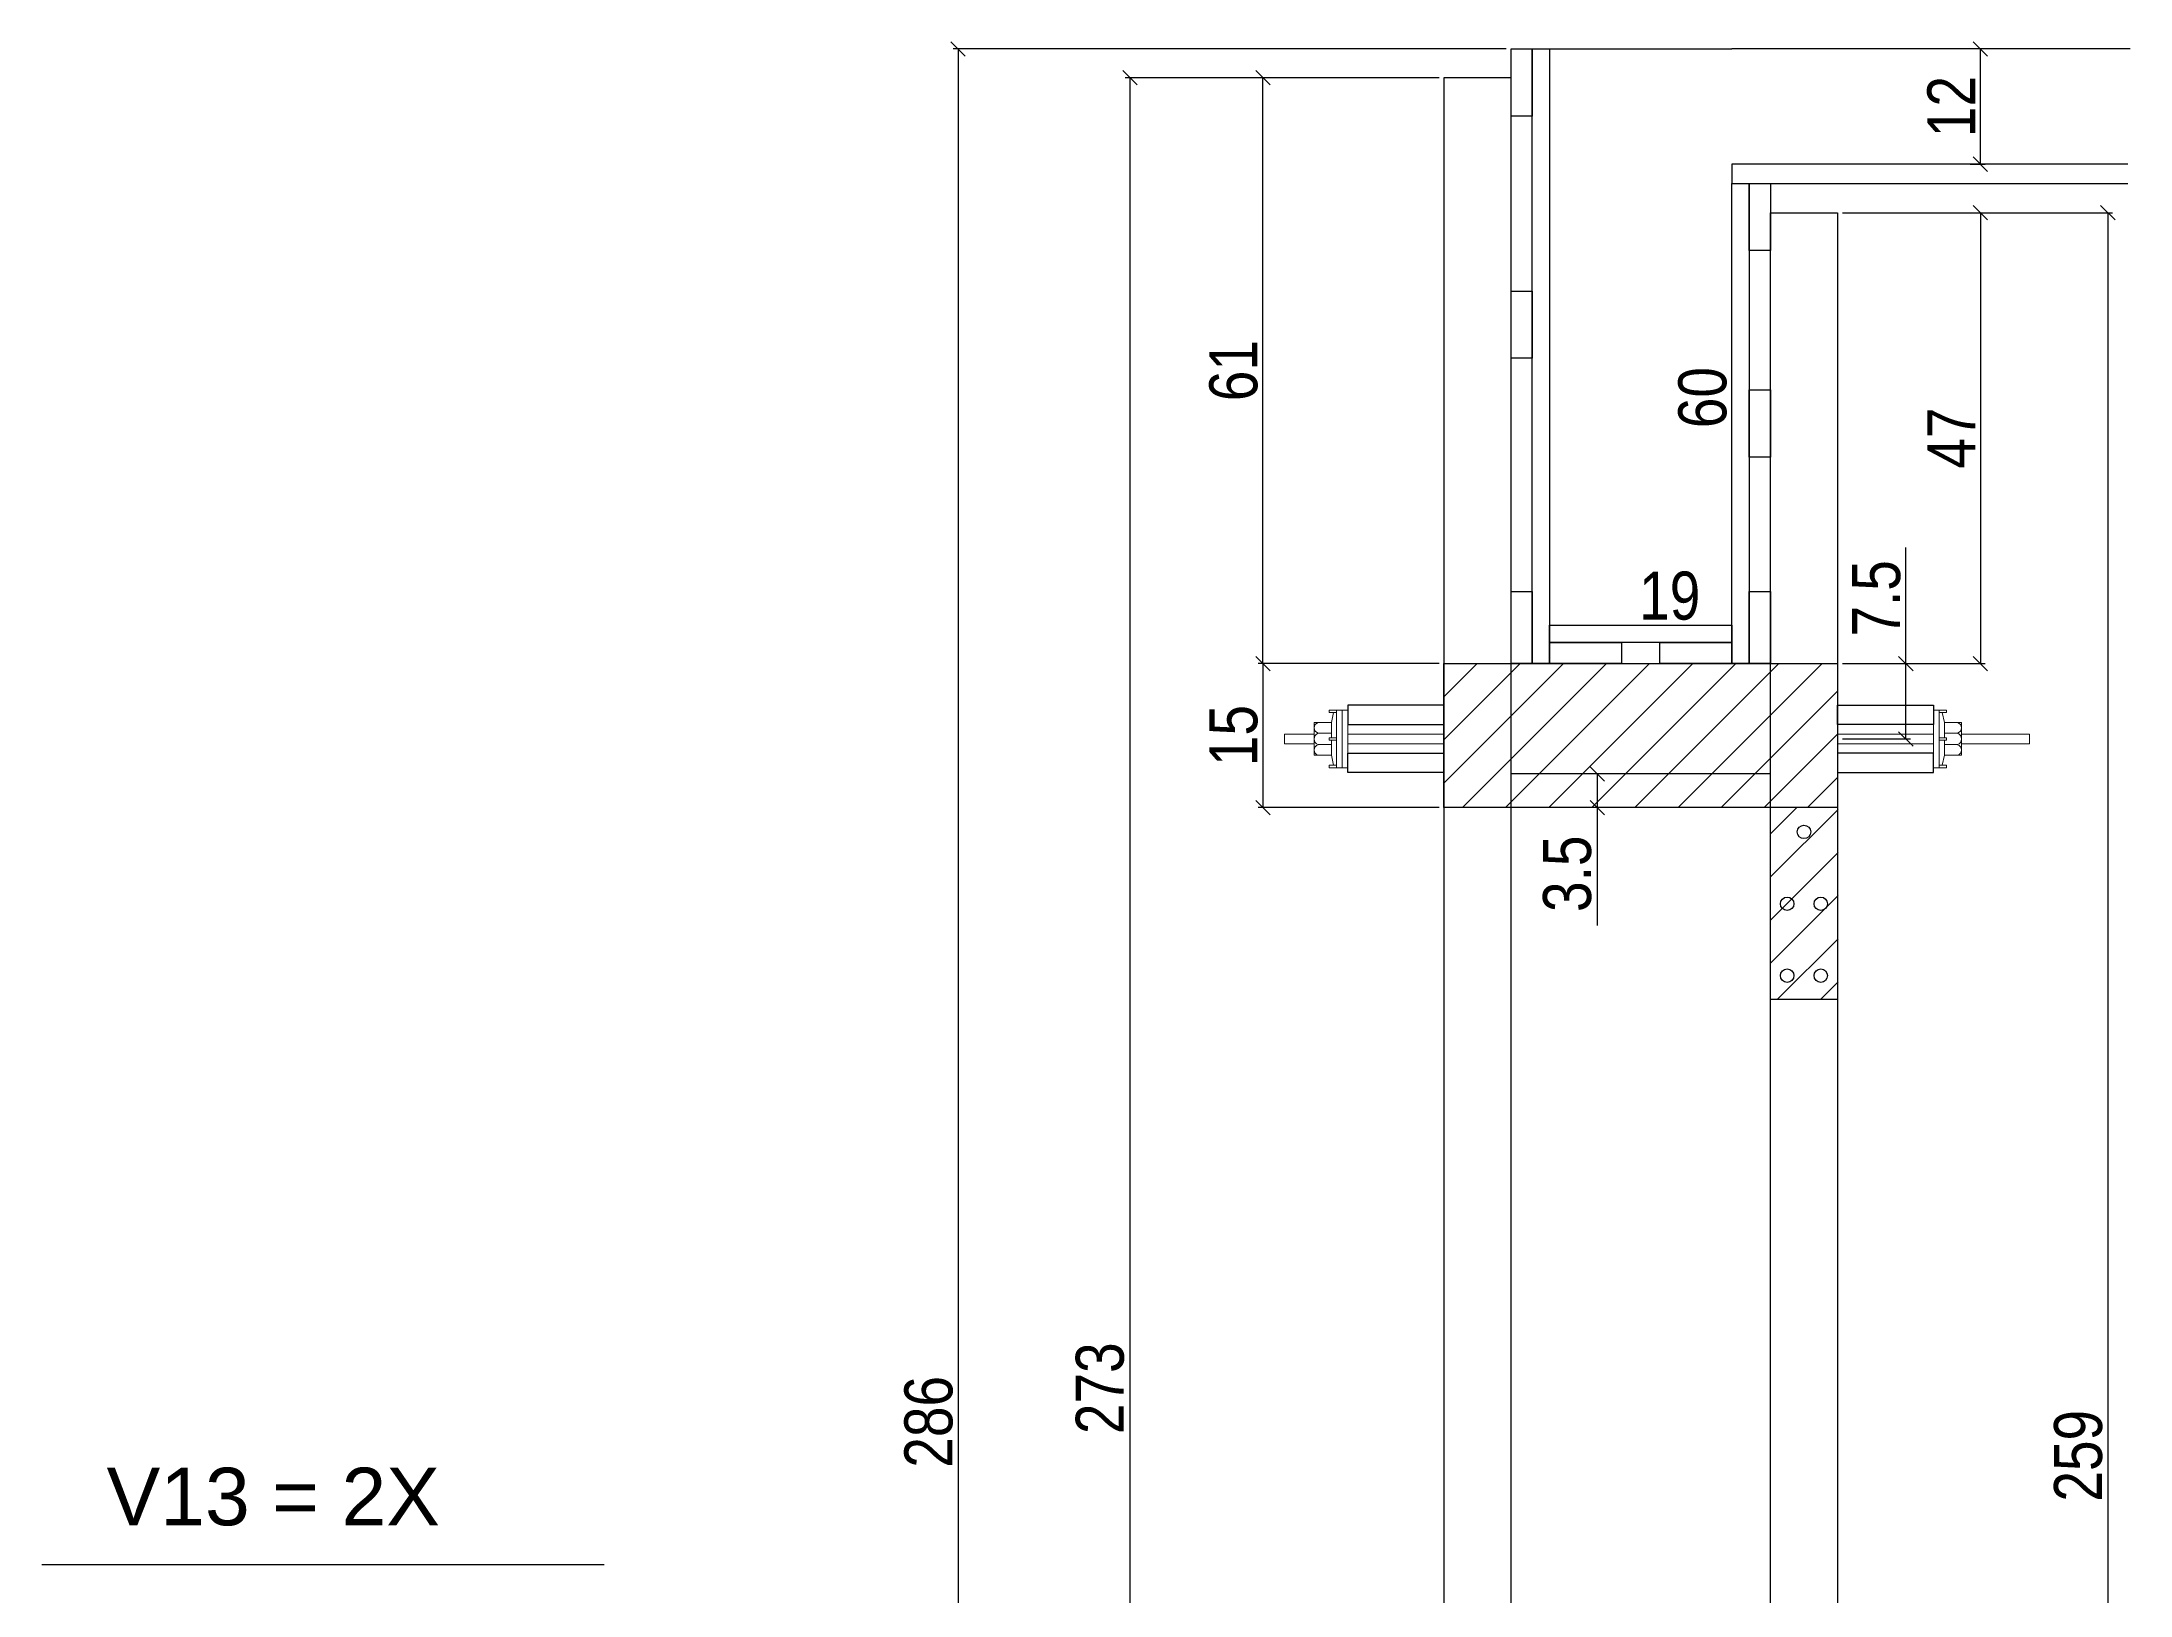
# Model space of a CAD drawing. Extents: x 15230 to 29563, y 3128 to 7338.
# Drawn here: x 17648.6 to 18083.6, y 5023.3 to 5347 of the extents above; entities that cross this region are included whole.
import ezdxf

# ---------------------------------------------------------------- set-up
doc = ezdxf.new("R2010")
doc.units = 0
doc.layers.add('BARRA_ANCORAGEM', color=1, linetype='Continuous', lineweight=15)
for name, color, linetype in [('COTA', 241, 'Continuous'), ('TIRAS REESCORAMENTO', 252, 'Continuous'), ('VIGAS', 3, 'Continuous')]:
    doc.layers.add(name, color=color, linetype=linetype)
doc.styles.add('COTA TECNICA 2X', font='techl___.ttf', dxfattribs={"height": 10})
doc.styles.add('R80-50', font='arial.ttf', dxfattribs={"height": 10})
doc.dimstyles.new('SECAO', dxfattribs={"dimscale": 0.333333, "dimtxt": 5, "dimasz": 9, "dimexe": 3, "dimexo": 3, "dimgap": 3, "dimtad": 1, "dimdec": 1, "dimlfac": 0.5, "dimzin": 12, "dimdsep": 46, "dimtxsty": 'COTA TECNICA 2X', "dimblk1": 'OBLIQUE', "dimblk2": 'OBLIQUE', "dimsah": 1, "dimcen": 0.9, "dimclrd": 4, "dimclre": 4, "dimclrt": 240, "dimadec": 1, "dimazin": 3, "dimtfac": 1, "dimtdec": 1, "dimtmove": 0, "dimatfit": 3, "dimfxl": 1, "dimtolj": 1, "dimtzin": 12, "dimarcsym": 0})

# ---------------------------------------------------------------- blocks, each defined once
blk = doc.blocks.new('_Oblique')
at = {"color": 0, "linetype": 'ByBlock', "lineweight": -2}
blk.add_line((-0.5, -0.5), (0.5, 0.5), dxfattribs=at)
blk = doc.blocks.new('*D64')
at = {"layer": 'COTA', "color": 4, "lineweight": -2, "transparency": 16777216}
for p, q in [((17939.66, 5339.48), (17874.25, 5339.48)), ((17875.25, 5339.48), (17875.25, 4793.39)), ((17939.66, 4793.39), (17874.25, 4793.39))]:
    blk.add_line(p, q, dxfattribs=at)
at = {"layer": 'DEFPOINTS', "color": 0, "transparency": 16777216}
for p in [(17940.66, 5339.48), (17875.25, 4793.39), (17940.66, 4793.39)]:
    blk.add_point(p, dxfattribs=at)
at = {"layer": 'COTA', "color": 4, "lineweight": -2, "transparency": 16777216, "xscale": 3, "yscale": 3, "zscale": 3}
for p, rotation in [((17875.25, 5339.48), 90), ((17875.25, 4793.39), 270)]:
    blk.add_blockref('_Oblique', p, dxfattribs=dict(at, rotation=rotation))
at = {"layer": 'COTA', "color": 240, "transparency": 16777216, "insert": (17869.04, 5066.44), "char_height": 10, "attachment_point": 5, "rotation": 90, "style": 'COTA TECNICA 2X'}
blk.add_mtext('\\A1;273', dxfattribs=at)
blk = doc.blocks.new('*D70')
at = {"layer": 'COTA', "color": 4, "lineweight": -2, "transparency": 16777216}
for p, q in [((17939.66, 5339.48), (17901.97, 5339.48)), ((17902.97, 5217.43), (17902.97, 5339.48)), ((17939.66, 5217.43), (17901.97, 5217.43))]:
    blk.add_line(p, q, dxfattribs=at)
at = {"layer": 'DEFPOINTS', "color": 0, "transparency": 16777216}
for p in [(17902.97, 5339.48), (17940.66, 5339.48), (17940.66, 5217.43)]:
    blk.add_point(p, dxfattribs=at)
at = {"layer": 'COTA', "color": 4, "lineweight": -2, "transparency": 16777216, "xscale": 3, "yscale": 3, "zscale": 3}
for p, rotation in [((17902.97, 5339.48), 90), ((17902.97, 5217.43), 270)]:
    blk.add_blockref('_Oblique', p, dxfattribs=dict(at, rotation=rotation))
at = {"layer": 'COTA', "color": 240, "transparency": 16777216, "insert": (17896.86, 5278.46), "char_height": 10, "attachment_point": 5, "rotation": 90, "style": 'COTA TECNICA 2X'}
blk.add_mtext('\\A1;61', dxfattribs=at)
blk = doc.blocks.new('*D71')
at = {"layer": 'COTA', "color": 4, "lineweight": -2, "transparency": 16777216}
for p, q in [((18023.66, 5311.36), (18053.42, 5311.36)), ((18052.42, 5311.36), (18052.42, 5217.43)), ((18023.66, 5217.43), (18053.42, 5217.43))]:
    blk.add_line(p, q, dxfattribs=at)
at = {"layer": 'DEFPOINTS', "color": 0, "transparency": 16777216}
for p in [(18022.66, 5311.36), (18022.66, 5217.43), (18052.42, 5217.43)]:
    blk.add_point(p, dxfattribs=at)
at = {"layer": 'COTA', "color": 4, "lineweight": -2, "transparency": 16777216, "xscale": 3, "yscale": 3, "zscale": 3}
for p, rotation in [((18052.42, 5311.36), 90), ((18052.42, 5217.43), 270)]:
    blk.add_blockref('_Oblique', p, dxfattribs=dict(at, rotation=rotation))
at = {"layer": 'COTA', "color": 240, "transparency": 16777216, "insert": (18046.34, 5264.39), "char_height": 10, "attachment_point": 5, "rotation": 90, "style": 'COTA TECNICA 2X'}
blk.add_mtext('\\A1;47', dxfattribs=at)
blk = doc.blocks.new('*D72')
at = {"layer": 'COTA', "color": 4, "lineweight": -2, "transparency": 16777216}
for p, q in [((17953.66, 5345.48), (17838.46, 5345.48)), ((17839.46, 5345.48), (17839.46, 4773.39)), ((17939.66, 4773.39), (17838.46, 4773.39))]:
    blk.add_line(p, q, dxfattribs=at)
at = {"layer": 'DEFPOINTS', "color": 0, "transparency": 16777216}
for p in [(17954.66, 5345.48), (17839.46, 4773.39), (17940.66, 4773.39)]:
    blk.add_point(p, dxfattribs=at)
at = {"layer": 'COTA', "color": 4, "lineweight": -2, "transparency": 16777216, "xscale": 3, "yscale": 3, "zscale": 3}
for p, rotation in [((17839.46, 5345.48), 90), ((17839.46, 4773.39), 270)]:
    blk.add_blockref('_Oblique', p, dxfattribs=dict(at, rotation=rotation))
at = {"layer": 'COTA', "color": 240, "transparency": 16777216, "insert": (17833.34, 5059.44), "char_height": 10, "attachment_point": 5, "rotation": 90, "style": 'COTA TECNICA 2X'}
blk.add_mtext('\\A1;286', dxfattribs=at)
blk = doc.blocks.new('*D74')
at = {"layer": 'DEFPOINTS', "color": 0, "transparency": 16777216}
for p in [(17987.7, 5345.48), (18000.66, 5345.48), (17987.7, 5225.43)]:
    blk.add_point(p, dxfattribs=at)
at = {"layer": 'COTA', "color": 240, "transparency": 16777216, "insert": (17994.56, 5272.84), "char_height": 10, "attachment_point": 5, "rotation": 90, "style": 'COTA TECNICA 2X'}
blk.add_mtext('\\A1;60', dxfattribs=at)
blk = doc.blocks.new('*D75')
at = {"layer": 'DEFPOINTS', "color": 0, "transparency": 16777216}
for p in [(17962.66, 5225.43), (18000.66, 5225.43), (18000.66, 5225.43)]:
    blk.add_point(p, dxfattribs=at)
at = {"layer": 'COTA', "color": 240, "transparency": 16777216, "insert": (17987.7, 5231.52), "char_height": 10, "attachment_point": 5, "style": 'COTA TECNICA 2X'}
blk.add_mtext('\\A1;19', dxfattribs=at)
blk = doc.blocks.new('*D77')
at = {"layer": 'COTA', "color": 4, "lineweight": -2, "transparency": 16777216}
for p, q in [((18052.42, 5321.48), (18052.42, 5345.48)), ((18053.42, 5345.48), (18053.42, 5345.48)), ((18050.26, 5321.48), (18053.42, 5321.48))]:
    blk.add_line(p, q, dxfattribs=at)
at = {"layer": 'DEFPOINTS', "color": 0, "transparency": 16777216}
for p in [(18052.42, 5345.48), (18052.42, 5345.48), (18049.26, 5321.48)]:
    blk.add_point(p, dxfattribs=at)
at = {"layer": 'COTA', "color": 4, "lineweight": -2, "transparency": 16777216, "xscale": 3, "yscale": 3, "zscale": 3}
for p, rotation in [((18052.42, 5345.48), 90), ((18052.42, 5321.48), 270)]:
    blk.add_blockref('_Oblique', p, dxfattribs=dict(at, rotation=rotation))
at = {"layer": 'COTA', "color": 240, "transparency": 16777216, "insert": (18046.36, 5333.48), "char_height": 10, "attachment_point": 5, "rotation": 90, "style": 'COTA TECNICA 2X'}
blk.add_mtext('\\A1;12', dxfattribs=at)
blk = doc.blocks.new('*D78')
at = {"layer": 'COTA', "color": 4, "lineweight": -2, "transparency": 16777216}
for p, q in [((18024.66, 5311.36), (18079.96, 5311.36)), ((18078.96, 5311.36), (18078.96, 4793.39)), ((18024.66, 4793.39), (18079.96, 4793.39))]:
    blk.add_line(p, q, dxfattribs=at)
at = {"layer": 'DEFPOINTS', "color": 0, "transparency": 16777216}
for p in [(18023.66, 5311.36), (18023.66, 4793.39), (18078.96, 4793.39)]:
    blk.add_point(p, dxfattribs=at)
at = {"layer": 'COTA', "color": 4, "lineweight": -2, "transparency": 16777216, "xscale": 3, "yscale": 3, "zscale": 3}
for p, rotation in [((18078.96, 5311.36), 90), ((18078.96, 4793.39), 270)]:
    blk.add_blockref('_Oblique', p, dxfattribs=dict(at, rotation=rotation))
at = {"layer": 'COTA', "color": 240, "transparency": 16777216, "insert": (18072.82, 5052.37), "char_height": 10, "attachment_point": 5, "rotation": 90, "style": 'COTA TECNICA 2X'}
blk.add_mtext('\\A1;259', dxfattribs=at)
blk = doc.blocks.new('*D80')
at = {"layer": 'COTA', "color": 4, "lineweight": -2, "transparency": 16777216}
for p, q in [((17939.66, 5217.43), (17901.97, 5217.43)), ((17902.97, 5217.43), (17902.97, 5187.43)), ((17939.66, 5187.43), (17901.97, 5187.43))]:
    blk.add_line(p, q, dxfattribs=at)
at = {"layer": 'DEFPOINTS', "color": 0, "transparency": 16777216}
for p in [(17940.66, 5217.43), (17902.97, 5187.43), (17940.66, 5187.43)]:
    blk.add_point(p, dxfattribs=at)
at = {"layer": 'COTA', "color": 4, "lineweight": -2, "transparency": 16777216, "xscale": 3, "yscale": 3, "zscale": 3}
for p, rotation in [((17902.97, 5217.43), 90), ((17902.97, 5187.43), 270)]:
    blk.add_blockref('_Oblique', p, dxfattribs=dict(at, rotation=rotation))
at = {"layer": 'COTA', "color": 240, "transparency": 16777216, "insert": (17896.86, 5202.43), "char_height": 10, "attachment_point": 5, "rotation": 90, "style": 'COTA TECNICA 2X'}
blk.add_mtext('\\A1;15', dxfattribs=at)
blk = doc.blocks.new('A$C51C4441F')
at = {"layer": 'BARRA_ANCORAGEM'}
for p, q in [((-2.25, 3.4), (-1.79, 5.5)), ((-2.25, 3.4), (-5.81, 3.39)), ((-5.81, 3.39), (-5.81, -3.39)), ((-2.25, 1.2), (-5.02, 1.2)), ((-2.25, 3.4), (-2.25, 3.4)), ((-2.25, 3.4), (-2.25, 0.25)), ((-2.25, -3.4), (-5.81, -3.39)), ((-2.25, -1.2), (-5.02, -1.2)), ((-2.25, -0.25), (-2.25, -3.4)), ((-2.25, -3.4), (-1.79, -5.5))]:
    blk.add_line(p, q, dxfattribs=at)
for points in [[(-2.7, 6), (-1.2, 6), (-1.2, 5.5), (-2.7, 5.5)], [(-1.2, -6), (0, -6), (0, 6), (-1.2, 6)], [(-2.7, 0.25), (-1.2, 0.25), (-1.2, -0.25), (-2.7, -0.25)], [(-2.7, -6), (-1.2, -6), (-1.2, -5.5), (-2.7, -5.5)]]:
    blk.add_lwpolyline(points, close=True, dxfattribs=at)
for centre, radius, start, end in [((-4.66, 2.3), 1.15, 107.7845, 252.2718), ((-4.52, 0), 1.3, 112.648, 247.4083), ((-4.66, -2.3), 1.15, 107.7845, 252.2718)]:
    blk.add_arc(centre, radius, start, end, dxfattribs=at)
blk = doc.blocks.new('*D81')
at = {"layer": 'COTA', "color": 4, "lineweight": -2, "transparency": 16777216}
for p, q in [((18036.88, 5217.43), (18036.88, 5241.58)), ((18023.66, 5217.43), (18037.88, 5217.43)), ((18036.88, 5201.73), (18036.88, 5217.43)), ((18023.66, 5201.73), (18037.88, 5201.73))]:
    blk.add_line(p, q, dxfattribs=at)
at = {"layer": 'DEFPOINTS', "color": 0, "transparency": 16777216}
for p in [(18022.66, 5217.43), (18036.88, 5217.43), (18022.66, 5201.73)]:
    blk.add_point(p, dxfattribs=at)
at = {"layer": 'COTA', "color": 4, "lineweight": -2, "transparency": 16777216, "xscale": 3, "yscale": 3, "zscale": 3}
for p, rotation in [((18036.88, 5217.43), 90), ((18036.88, 5201.73), 270)]:
    blk.add_blockref('_Oblique', p, dxfattribs=dict(at, rotation=rotation))
at = {"layer": 'COTA', "color": 240, "transparency": 16777216, "insert": (18030.77, 5231.01), "char_height": 10, "attachment_point": 5, "rotation": 90, "style": 'COTA TECNICA 2X'}
blk.add_mtext('\\A1;7.5', dxfattribs=at)
blk = doc.blocks.new('*D82')
at = {"layer": 'COTA', "color": 4, "lineweight": -2, "transparency": 16777216}
for p, q in [((17980.66, 5194.43), (17971.59, 5194.43)), ((17972.59, 5194.43), (17972.59, 5187.43)), ((17980.66, 5187.43), (17971.59, 5187.43)), ((17972.59, 5187.43), (17972.59, 5162.83))]:
    blk.add_line(p, q, dxfattribs=at)
at = {"layer": 'DEFPOINTS', "color": 0, "transparency": 16777216}
for p in [(17981.66, 5194.43), (17972.59, 5187.43), (17981.66, 5187.43)]:
    blk.add_point(p, dxfattribs=at)
at = {"layer": 'COTA', "color": 4, "lineweight": -2, "transparency": 16777216, "xscale": 3, "yscale": 3, "zscale": 3}
for p, rotation in [((17972.59, 5194.43), 90), ((17972.59, 5187.43), 270)]:
    blk.add_blockref('_Oblique', p, dxfattribs=dict(at, rotation=rotation))
at = {"layer": 'COTA', "color": 240, "transparency": 16777216, "insert": (17966.37, 5173.63), "char_height": 10, "attachment_point": 5, "rotation": 90, "style": 'COTA TECNICA 2X'}
blk.add_mtext('\\A1;3.5', dxfattribs=at)

msp = doc.modelspace()

# ---------------------------------------------------------------- hatches: boundary and pattern name
at = {"layer": 'COTA'}
h = msp.add_hatch(dxfattribs=at)
h.set_pattern_fill('ANSI31', color=256, scale=2, style=0)
h.set_pattern_definition([(45, (-6674.289, -208079.636), (-4.49012806, 4.49012806), [])])
h.paths.add_polyline_path([(18022.66, 5187.43), (18022.66, 5217.43), (17940.66, 5217.43), (17940.66, 5187.43)])
h = msp.add_hatch(dxfattribs=at)
h.set_pattern_fill('ANSI31', color=256, scale=2, style=0)
h.set_pattern_definition([(45, (-5651.065, -193071.977), (-4.49012806, 4.49012806), [])])
h.paths.add_polyline_path([(18008.79, 5147.41), (18022.79, 5147.41), (18022.79, 5187.35), (18008.79, 5187.35)])

# ---------------------------------------------------------------- linework, layer by layer
at = {"linetype": 'Continuous'}
for p, q in [((17940.66, 5187.43), (17940.66, 5217.43)), ((17940.66, 5217.43), (18022.66, 5217.43)), ((18022.66, 5217.43), (18022.66, 5187.43)), ((18008.66, 5194.43), (17954.66, 5194.43)), ((18022.66, 5187.43), (17940.66, 5187.43))]:
    msp.add_line(p, q, dxfattribs=at)
msp.add_line((18022.66, 5147.41), (18008.66, 5147.41))
msp.add_lwpolyline([(17940.66, 4793.39), (17954.66, 4793.39), (17954.66, 5339.48), (17940.66, 5339.48)], close=True, dxfattribs=at)
msp.add_lwpolyline([(18008.66, 5194.43), (18008.66, 5311.36), (18022.66, 5311.36), (18022.66, 4793.39), (18008.66, 4793.39), (18008.66, 5194.43)], dxfattribs=at)
for centre in [(18015.66, 5182.35), (18012.16, 5167.38), (18019.16, 5167.38), (18012.16, 5152.41), (18019.16, 5152.41)]:
    msp.add_circle(centre, 1.4)
at = {"layer": 'BARRA_ANCORAGEM'}
for points in [[(17919.46, 5207.73), (17920.66, 5207.73), (17920.66, 5195.73), (17919.46, 5195.73)], [(18043.86, 5207.73), (18042.66, 5207.73), (18042.66, 5195.73), (18043.86, 5195.73)], [(17907.46, 5200.73), (17913.65, 5200.73), (17913.65, 5202.73), (17907.46, 5202.73)], [(17920.66, 5200.73), (17940.66, 5200.73), (17940.66, 5202.73), (17920.66, 5202.73)], [(18042.66, 5200.73), (18022.66, 5200.73), (18022.66, 5202.73), (18042.66, 5202.73)], [(18048.48, 5200.73), (18062.66, 5200.73), (18062.66, 5202.73), (18048.48, 5202.73)]]:
    msp.add_lwpolyline(points, close=True, dxfattribs=at)
at = {"layer": 'TIRAS REESCORAMENTO', "linetype": 'ByBlock'}
for p, q in [((17962.66, 5345.48), (18000.66, 5345.48)), ((18083.63, 5345.48), (18000.66, 5345.48)), ((18000.66, 5317.48), (18083.14, 5317.48))]:
    msp.add_line(p, q, dxfattribs=at)
for points in [[(17954.66, 5345.48), (17959.06, 5345.48), (17959.06, 5331.48), (17954.66, 5331.48)], [(18004.26, 5317.48), (18008.66, 5317.48), (18008.66, 5303.48), (18004.26, 5303.48)], [(17954.66, 5295.05), (17959.06, 5295.05), (17959.06, 5281.05), (17954.66, 5281.05)], [(18004.26, 5274.46), (18008.66, 5274.46), (18008.66, 5260.46), (18004.26, 5260.46)], [(17954.66, 5232.43), (17959.06, 5232.43), (17959.06, 5217.43), (17954.66, 5217.43)], [(18004.26, 5232.43), (18008.66, 5232.43), (18008.66, 5217.43), (18004.26, 5217.43)], [(18000.66, 5221.83), (17962.66, 5221.83), (17962.66, 5225.43), (18000.66, 5225.43)], [(17977.66, 5221.83), (17977.66, 5217.43), (17962.66, 5217.43), (17962.66, 5221.83)], [(18000.66, 5221.83), (18000.66, 5217.43), (17985.66, 5217.43), (17985.66, 5221.83)], [(17920.66, 5204.73), (17940.66, 5204.73), (17940.66, 5208.73), (17920.66, 5208.73)], [(18042.66, 5204.73), (18022.66, 5204.73), (18022.66, 5208.73), (18042.66, 5208.73)], [(17920.66, 5198.73), (17940.66, 5198.73), (17940.66, 5194.73), (17920.66, 5194.73)], [(18042.66, 5198.73), (18022.66, 5198.73), (18022.66, 5194.73), (18042.66, 5194.73)]]:
    msp.add_lwpolyline(points, close=True, dxfattribs=at)
for points in [[(17962.66, 5217.43), (17959.06, 5217.43), (17959.06, 5345.48), (17962.66, 5345.48), (17962.66, 5217.43)], [(18083.14, 5321.48), (18000.66, 5321.48), (18000.66, 5317.48), (18083.14, 5317.48)], [(18004.26, 5217.43), (18000.66, 5217.43), (18000.66, 5317.48), (18004.26, 5317.48), (18004.26, 5217.43)]]:
    msp.add_lwpolyline(points, dxfattribs=at)
at = {"layer": 'VIGAS', "color": 7}
msp.add_line((17648.57, 5029.73), (17765.73, 5029.73), dxfattribs=at)

# ---------------------------------------------------------------- block references
at = {"layer": 'BARRA_ANCORAGEM', "xscale": -1, "rotation": 180}
msp.add_blockref('A$C51C4441F', (17919.46, 5201.73), dxfattribs=at)
at = {"layer": 'BARRA_ANCORAGEM', "xscale": -1}
msp.add_blockref('A$C51C4441F', (18042.66, 5201.73), dxfattribs=at)

# ---------------------------------------------------------------- texts
at = {"layer": 'VIGAS', "color": 7, "style": 'R80-50'}
msp.add_text('V13 = 2X', height=12, dxfattribs=at).set_placement((17662.08, 5037.88))

# ---------------------------------------------------------------- dimensions: what is measured, and where the dimension line sits
at = {"layer": 'COTA', "color": 3}
for base, p1, p2, picture, middle in [((17839.46, 4773.39), (17954.66, 5345.48), (17940.66, 4773.39), '*D72', (17833.34, 5059.44)), ((18052.42, 5345.48), (18049.26, 5321.48), (18052.42, 5345.48), '*D77', (18046.36, 5333.48)), ((17875.25, 4793.39), (17940.66, 5339.48), (17940.66, 4793.39), '*D64', (17869.04, 5066.44)), ((17902.97, 5339.48), (17940.66, 5217.43), (17940.66, 5339.48), '*D70', (17896.86, 5278.46)), ((18052.42, 5217.43), (18022.66, 5311.36), (18022.66, 5217.43), '*D71', (18046.34, 5264.39)), ((18078.96, 4793.39), (18023.66, 5311.36), (18023.66, 4793.39), '*D78', (18072.82, 5052.37)), ((17902.97, 5187.43), (17940.66, 5217.43), (17940.66, 5187.43), '*D80', (17896.86, 5202.43)), ((17972.59, 5187.43), (17981.66, 5194.43), (17981.66, 5187.43), '*D82', (17966.37, 5173.63))]:
    dim = msp.add_linear_dim(base=base, p1=p1, p2=p2, angle=90, dimstyle='SECAO', dxfattribs=at)
    dim.commit()
    dim.dimension.update_dxf_attribs({"geometry": picture, "text_midpoint": middle})
dim = msp.add_linear_dim(base=(18000.66, 5345.48), p1=(17987.7, 5225.43), p2=(17987.7, 5345.48), angle=90, dimstyle='SECAO', override={"dimse1": 1, "dimse2": 1, "dimsd1": 1, "dimsd2": 1}, dxfattribs=at)
dim.commit()
dim.dimension.update_dxf_attribs({"geometry": '*D74', "text_midpoint": (18000.66, 5272.84), "dimtype": 160})
dim = msp.add_linear_dim(base=(18000.66, 5225.43), p1=(17962.66, 5225.43), p2=(18000.66, 5225.43), dimstyle='SECAO', override={"dimse1": 1, "dimse2": 1, "dimsd1": 1, "dimsd2": 1}, dxfattribs=at)
dim.commit()
dim.dimension.update_dxf_attribs({"geometry": '*D75', "text_midpoint": (17987.7, 5225.43), "dimtype": 160})
dim = msp.add_linear_dim(base=(18036.88, 5217.43), p1=(18022.66, 5201.73), p2=(18022.66, 5217.43), angle=90, text='7.5', dimstyle='SECAO', dxfattribs=at)
dim.commit()
dim.dimension.update_dxf_attribs({"geometry": '*D81', "text_midpoint": (18030.77, 5231.01)})

doc.saveas('drawing.dxf')
